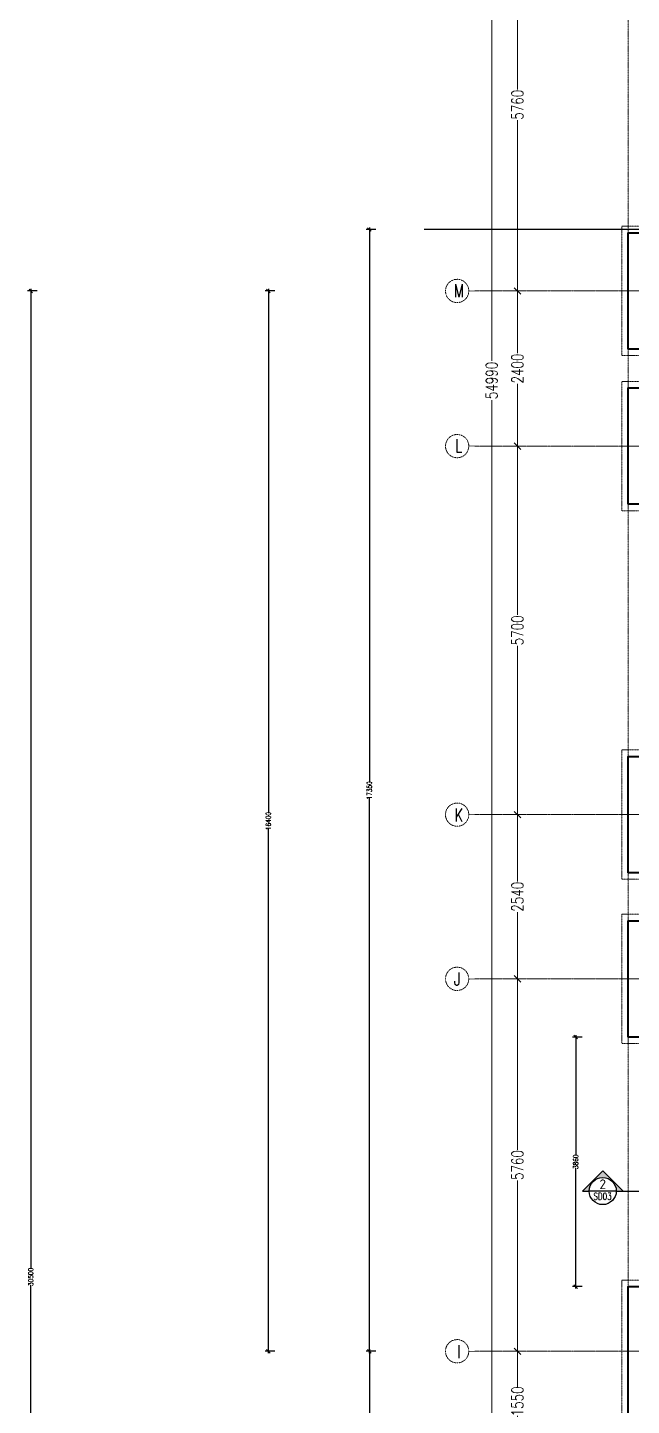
# Model space of a CAD drawing. Header units: millimetres. Extents: x -226110 to 125224, y -84 to 62581.
# Drawn here: x -61298 to -51959, y 17864 to 39176 of the extents above; entities that cross this region are included whole.
import ezdxf
from ezdxf.enums import TextEntityAlignment as Align

# ---------------------------------------------------------------- set-up
doc = ezdxf.new("R2010")
doc.units = ezdxf.units.MM
for name, pattern in [('CENTER', [2, 1.25, -0.25, 0.25, -0.25]), ('CENTER2', [28.575, 19.05, -3.175, 3.175, -3.175]), ('DASHED2', [9.525, 6.35, -3.175]), ('DOT2', [0.125, 0, -0.125]), ('HIDDEN', [0.375, 0.25, -0.125])]:
    doc.linetypes.add(name, pattern=pattern)
for name, color, linetype, lineweight in [('Geo-Dim  Sec & Plan', 250, 'Continuous', 25), ('Geo-DIM-GRID', 144, 'CENTER2', 13), ('Geo-Footing', 22, 'Continuous', 40), ('Geo-Footing inner L', 48, 'Continuous', 20), ('Geo-Footing Name', 7, 'Continuous', 30), ('Geo-Footing Pcc L', 251, 'HIDDEN', 13), ('Geo-GRID', 250, 'CENTER2', 13), ('Geo-Grid L', 250, 'CENTER', 13), ('Geo-Sec Sml', 7, 'Continuous', 25)]:
    doc.layers.add(name, color=color, linetype=linetype, lineweight=lineweight)
doc.styles.add('Geo Txt Narr', font='simplex8.shx')
doc.styles.add('ISCOPEUR', font='isocpeur.ttf')
doc.styles.add('simplex', font='simplex.shx', dxfattribs={"width": 0.75})
doc.dimstyles.new('Geo1-30 Dim 100', dxfattribs={"dimtxt": 75, "dimasz": 55, "dimexe": 50, "dimexo": 0.2, "dimgap": 0.1, "dimtad": 0, "dimdec": 0, "dimdsep": 46, "dimtxsty": 'simplex', "dimblk": 'OBLIQUE', "dimcen": 5, "dimdle": 30, "dimclrd": 252, "dimclre": 252, "dimclrt": 34, "dimadec": 0, "dimazin": 0, "dimtfac": 1, "dimtdec": 0, "dimtmove": 0, "dimatfit": 3, "dimfxl": 100, "dimfxlon": 1, "dimlwd": -1, "dimlwe": -1, "dimarcsym": 0})
doc.dimstyles.new('Geo1-50 Dim 100 GRID', dxfattribs={"dimtxt": 125, "dimasz": 50, "dimexe": 0.11, "dimexo": 0.2, "dimgap": 0.1, "dimtad": 0, "dimdec": 0, "dimdsep": 46, "dimtxsty": 'simplex', "dimblk": 'ARCHTICK', "dimcen": 5, "dimdle": 11, "dimclrd": 8, "dimclre": 251, "dimclrt": 142, "dimadec": 0, "dimazin": 0, "dimtfac": 1, "dimtdec": 0, "dimtmove": 0, "dimatfit": 3, "dimldrblk": 'ARCHTICK', "dimfxl": 1, "dimlwd": 15, "dimlwe": 9, "dimarcsym": 0})

# ---------------------------------------------------------------- blocks, each defined once
blk = doc.blocks.new('*U681')
at = {"layer": 'Geo-Footing'}
blk.add_lwpolyline([(-1700, -900), (-1700, 900), (1150, 900), (1150, -900)], close=True, dxfattribs=at)
at = {"layer": 'Geo-Footing inner L', "linetype": 'DOT2', "ltscale": 2}
blk.add_lwpolyline([(-400, -150), (400, -150), (400, 150), (-400, 150)], close=True, dxfattribs=at)
at = {"layer": 'Geo-Footing Pcc L', "linetype": 'DASHED2', "lineweight": 20, "ltscale": 0.3}
blk.add_lwpolyline([(-1800, -1000), (-1800, 1000), (1250, 1000), (1250, -1000)], close=True, dxfattribs=at)
at = {"layer": 'Geo-Footing Name', "style": 'simplex', "width": 0.75}
blk.add_attdef('F6', (1045, -1485), '', height=270, dxfattribs=at)
blk = doc.blocks.new('_Oblique')
at = {"color": 0, "linetype": 'ByBlock', "lineweight": -2}
blk.add_line((-0.5, -0.5), (0.5, 0.5), dxfattribs=at)
blk = doc.blocks.new('*D458')
at = {"layer": 'Geo-DIM-GRID', "color": 8, "linetype": 'Continuous', "lineweight": 15, "transparency": 16777216}
for p, q in [((-11533, 30471), (-11533, 27818)), ((-11533, 24689), (-11533, 27342))]:
    blk.add_line(p, q, dxfattribs=at)
at = {"layer": 'Geo-DIM-GRID', "color": 251, "lineweight": 9, "transparency": 16777216}
for p, q in [((-11533, 30460), (-11533, 30460)), ((-11533, 24700), (-11533, 24700))]:
    blk.add_line(p, q, dxfattribs=at)
at = {"layer": 'Geo-DIM-GRID', "color": 8, "lineweight": 15, "transparency": 16777216, "xscale": 100, "yscale": 100, "zscale": 100}
for p, rotation in [((-11533, 30460), 90), ((-11533, 24700), 270)]:
    blk.add_blockref('_Oblique', p, dxfattribs=dict(at, rotation=rotation))
at = {"layer": 'Geo-DIM-GRID', "color": 142, "transparency": 16777216, "insert": (-11533, 27580), "char_height": 180, "attachment_point": 5, "rotation": 90, "style": 'simplex'}
blk.add_mtext('5760', dxfattribs=at)
blk = doc.blocks.new('_ArchTick')
at = {"color": 0, "linetype": 'ByBlock', "const_width": 0.15}
blk.add_lwpolyline([(-0.5, -0.5), (0.5, 0.5)], dxfattribs=at)
blk = doc.blocks.new('*D459')
at = {"layer": 'Geo-DIM-GRID', "color": 8, "linetype": 'Continuous', "lineweight": 15, "transparency": 16777216}
for p, q in [((-11533, 24711), (-11533, 23738)), ((-11533, 22289), (-11533, 23262))]:
    blk.add_line(p, q, dxfattribs=at)
at = {"layer": 'Geo-DIM-GRID', "color": 251, "lineweight": 9, "transparency": 16777216}
for p, q in [((-11533, 24700), (-11533, 24700)), ((-11533, 22300), (-11533, 22300))]:
    blk.add_line(p, q, dxfattribs=at)
at = {"layer": 'Geo-DIM-GRID', "color": 8, "lineweight": 15, "transparency": 16777216, "xscale": 100, "yscale": 100, "zscale": 100}
for p, rotation in [((-11533, 24700), 90), ((-11533, 22300), 270)]:
    blk.add_blockref('_Oblique', p, dxfattribs=dict(at, rotation=rotation))
at = {"layer": 'Geo-DIM-GRID', "color": 142, "transparency": 16777216, "insert": (-11533, 23500), "char_height": 180, "attachment_point": 5, "rotation": 90, "style": 'simplex'}
blk.add_mtext('2400', dxfattribs=at)
blk = doc.blocks.new('*D460')
at = {"layer": 'Geo-DIM-GRID', "color": 8, "linetype": 'Continuous', "lineweight": 15, "transparency": 16777216}
for p, q in [((-11533, 22311), (-11533, 19688)), ((-11533, 16589), (-11533, 19212))]:
    blk.add_line(p, q, dxfattribs=at)
at = {"layer": 'Geo-DIM-GRID', "color": 251, "lineweight": 9, "transparency": 16777216}
for p, q in [((-11533, 22300), (-11533, 22300)), ((-11533, 16600), (-11533, 16600))]:
    blk.add_line(p, q, dxfattribs=at)
at = {"layer": 'Geo-DIM-GRID', "color": 8, "lineweight": 15, "transparency": 16777216, "xscale": 100, "yscale": 100, "zscale": 100}
for p, rotation in [((-11533, 22300), 90), ((-11533, 16600), 270)]:
    blk.add_blockref('_Oblique', p, dxfattribs=dict(at, rotation=rotation))
at = {"layer": 'Geo-DIM-GRID', "color": 142, "transparency": 16777216, "insert": (-11533, 19450), "char_height": 180, "attachment_point": 5, "rotation": 90, "style": 'simplex'}
blk.add_mtext('5700', dxfattribs=at)
blk = doc.blocks.new('*D461')
at = {"layer": 'Geo-DIM-GRID', "color": 8, "linetype": 'Continuous', "lineweight": 15, "transparency": 16777216}
for p, q in [((-11533, 16611), (-11533, 15568)), ((-11533, 14049), (-11533, 15092))]:
    blk.add_line(p, q, dxfattribs=at)
at = {"layer": 'Geo-DIM-GRID', "color": 251, "lineweight": 9, "transparency": 16777216}
for p, q in [((-11533, 16600), (-11533, 16600)), ((-11533, 14060), (-11533, 14060))]:
    blk.add_line(p, q, dxfattribs=at)
at = {"layer": 'Geo-DIM-GRID', "color": 8, "lineweight": 15, "transparency": 16777216, "xscale": 100, "yscale": 100, "zscale": 100}
for p, rotation in [((-11533, 16600), 90), ((-11533, 14060), 270)]:
    blk.add_blockref('_Oblique', p, dxfattribs=dict(at, rotation=rotation))
at = {"layer": 'Geo-DIM-GRID', "color": 142, "transparency": 16777216, "insert": (-11533, 15330), "char_height": 180, "attachment_point": 5, "rotation": 90, "style": 'simplex'}
blk.add_mtext('2540', dxfattribs=at)
blk = doc.blocks.new('*D462')
at = {"layer": 'Geo-DIM-GRID', "color": 8, "linetype": 'Continuous', "lineweight": 15, "transparency": 16777216}
for p, q in [((-11533, 14071), (-11533, 11418)), ((-11533, 8289), (-11533, 10942))]:
    blk.add_line(p, q, dxfattribs=at)
at = {"layer": 'Geo-DIM-GRID', "color": 251, "lineweight": 9, "transparency": 16777216}
for p, q in [((-11533, 14060), (-11533, 14060)), ((-11533, 8300), (-11533, 8300))]:
    blk.add_line(p, q, dxfattribs=at)
at = {"layer": 'Geo-DIM-GRID', "color": 8, "lineweight": 15, "transparency": 16777216, "xscale": 100, "yscale": 100, "zscale": 100}
for p, rotation in [((-11533, 14060), 90), ((-11533, 8300), 270)]:
    blk.add_blockref('_Oblique', p, dxfattribs=dict(at, rotation=rotation))
at = {"layer": 'Geo-DIM-GRID', "color": 142, "transparency": 16777216, "insert": (-11533, 11180), "char_height": 180, "attachment_point": 5, "rotation": 90, "style": 'simplex'}
blk.add_mtext('5760', dxfattribs=at)
blk = doc.blocks.new('*D463')
at = {"layer": 'Geo-DIM-GRID', "color": 8, "linetype": 'Continuous', "lineweight": 15, "transparency": 16777216}
for p, q in [((-11533, 8311), (-11533, 7750)), ((-11533, 6739), (-11533, 7300))]:
    blk.add_line(p, q, dxfattribs=at)
at = {"layer": 'Geo-DIM-GRID', "color": 251, "lineweight": 9, "transparency": 16777216}
for p, q in [((-11533, 8300), (-11533, 8300)), ((-11533, 6750), (-11533, 6750))]:
    blk.add_line(p, q, dxfattribs=at)
at = {"layer": 'Geo-DIM-GRID', "color": 8, "lineweight": 15, "transparency": 16777216, "xscale": 100, "yscale": 100, "zscale": 100}
for p, rotation in [((-11533, 8300), 90), ((-11533, 6750), 270)]:
    blk.add_blockref('_Oblique', p, dxfattribs=dict(at, rotation=rotation))
at = {"layer": 'Geo-DIM-GRID', "color": 142, "transparency": 16777216, "insert": (-11533, 7525), "char_height": 180, "attachment_point": 5, "rotation": 90, "style": 'simplex'}
blk.add_mtext('1550', dxfattribs=at)
blk = doc.blocks.new('*D472')
at = {"layer": 'Geo-DIM-GRID', "color": 8, "linetype": 'Continuous', "lineweight": 15, "transparency": 16777216}
for p, q in [((-11931, 49351), (-11931, 23617)), ((-11931, -5661), (-11931, 23012))]:
    blk.add_line(p, q, dxfattribs=at)
at = {"layer": 'Geo-DIM-GRID', "color": 251, "lineweight": 9, "transparency": 16777216}
for p, q in [((-11931, 49340), (-11931, 49340)), ((-11931, -5650), (-11931, -5650))]:
    blk.add_line(p, q, dxfattribs=at)
at = {"layer": 'Geo-DIM-GRID', "color": 8, "lineweight": 15, "transparency": 16777216, "xscale": 100, "yscale": 100, "zscale": 100}
for p, rotation in [((-11931, 49340), 90), ((-11931, -5650), 270)]:
    blk.add_blockref('_Oblique', p, dxfattribs=dict(at, rotation=rotation))
at = {"layer": 'Geo-DIM-GRID', "color": 142, "transparency": 16777216, "insert": (-11931, 23315), "char_height": 180, "attachment_point": 5, "rotation": 90, "style": 'simplex'}
blk.add_mtext('54990', dxfattribs=at)
blk = doc.blocks.new('*U617')
at = {"layer": 'Geo-Sec Sml', "ltscale": 0.1}
for points in [[(10.5, 7, -0.414214), (17.5, 0), (21, 0), (10.5, 10.5), (0, 0), (3.5, 0, -0.414214)], [(90.05, 4.67), (88.88, 4.67), (88.88, 0), (90.05, 0)]]:
    blk.add_hatch(color=162, dxfattribs=at).paths.add_polyline_path(points)
at = {"color": 8}
blk.add_line((17.5, 0), (90.05, 0), dxfattribs=at)
blk.add_lwpolyline([(17.5, 0), (3.5, 0)], dxfattribs=at)
blk.add_circle((10.5, 0), 7, dxfattribs=at)
at = {"layer": 'Geo-Sec Sml'}
blk.add_lwpolyline([(17.5, 0), (21, 0), (10.5, 10.5), (0, 0), (3.5, 0)], dxfattribs=at)
blk.add_lwpolyline([(90.05, 0), (88.88, 0), (88.88, 4.67), (90.05, 4.67)], close=True, dxfattribs=at)
at = {"layer": 'Geo-Sec Sml', "lineweight": 18, "ltscale": 0.1, "style": 'ISCOPEUR'}
blk.add_attdef('00', text='', height=3, dxfattribs=at).set_placement((10.5, 3.5), align=Align.MIDDLE)
at = {"layer": 'Geo-Sec Sml', "color": 1, "style": 'Geo Txt Narr'}
blk.add_attdef('00', text='', height=2.5, dxfattribs=at).set_placement((10.5, -2.33), align=Align.MIDDLE)
blk = doc.blocks.new('*U687')
at = {"layer": 'Geo-Footing'}
blk.add_lwpolyline([(1250, 1000), (1250, -1000), (-1700, -1000), (-1700, 1000)], close=True, dxfattribs=at)
at = {"layer": 'Geo-Footing inner L', "linetype": 'DOT2', "ltscale": 2}
blk.add_lwpolyline([(-400, 150), (400, 150), (400, -150), (-400, -150)], close=True, dxfattribs=at)
at = {"layer": 'Geo-Footing Pcc L', "linetype": 'DASHED2', "lineweight": 20, "ltscale": 0.3}
blk.add_lwpolyline([(1350, 1100), (1350, -1100), (-1800, -1100), (-1800, 1100)], close=True, dxfattribs=at)
at = {"layer": 'Geo-Footing Name', "style": 'simplex', "width": 0.75}
blk.add_attdef('F7', (1165, -1535), '', height=270, dxfattribs=at)
blk = doc.blocks.new('*D1311')
at = {"layer": 'Geo-Dim  Sec & Plan', "color": 252, "transparency": 16777216}
for p, q in [((-52721, 23562), (-52871, 23562)), ((-52721, 19702), (-52871, 19702))]:
    blk.add_line(p, q, dxfattribs=at)
at = {"layer": 'Geo-Dim  Sec & Plan', "color": 252, "linetype": 'Continuous', "transparency": 16777216}
for p, q in [((-52821, 23592), (-52821, 21731)), ((-52821, 19672), (-52821, 21532))]:
    blk.add_line(p, q, dxfattribs=at)
at = {"layer": 'Geo-Dim  Sec & Plan', "color": 252, "transparency": 16777216, "xscale": 55, "yscale": 55, "zscale": 55}
for p, rotation in [((-52821, 23562), 90), ((-52821, 19702), 270)]:
    blk.add_blockref('_Oblique', p, dxfattribs=dict(at, rotation=rotation))
at = {"layer": 'Geo-Dim  Sec & Plan', "color": 34, "transparency": 16777216, "insert": (-52821, 21632), "char_height": 75, "attachment_point": 5, "rotation": 90, "style": 'simplex'}
blk.add_mtext('3860', dxfattribs=at)
blk = doc.blocks.new('*D1367')
at = {"layer": 'Geo-Dim  Sec & Plan', "color": 252, "transparency": 16777216}
for p, q in [((-57473, 35102), (-57623, 35102)), ((-57473, 18702), (-57623, 18702))]:
    blk.add_line(p, q, dxfattribs=at)
at = {"layer": 'Geo-Dim  Sec & Plan', "color": 252, "linetype": 'Continuous', "transparency": 16777216}
for p, q in [((-57573, 35132), (-57573, 27022)), ((-57573, 18672), (-57573, 26781))]:
    blk.add_line(p, q, dxfattribs=at)
at = {"layer": 'Geo-Dim  Sec & Plan', "color": 252, "transparency": 16777216, "xscale": 55, "yscale": 55, "zscale": 55}
for p, rotation in [((-57573, 35102), 90), ((-57573, 18702), 270)]:
    blk.add_blockref('_Oblique', p, dxfattribs=dict(at, rotation=rotation))
at = {"layer": 'Geo-Dim  Sec & Plan', "color": 34, "transparency": 16777216, "insert": (-57573, 26902), "char_height": 75, "attachment_point": 5, "rotation": 90, "style": 'simplex'}
blk.add_mtext('16400', dxfattribs=at)
blk = doc.blocks.new('*D1376')
at = {"layer": 'Geo-Dim  Sec & Plan', "color": 252, "transparency": 16777216}
for p, q in [((-55912, 18702), (-56062, 18702)), ((-55912, 4602), (-56062, 4602))]:
    blk.add_line(p, q, dxfattribs=at)
at = {"layer": 'Geo-Dim  Sec & Plan', "color": 252, "linetype": 'Continuous', "transparency": 16777216}
for p, q in [((-56012, 18732), (-56012, 11767)), ((-56012, 4572), (-56012, 11536))]:
    blk.add_line(p, q, dxfattribs=at)
at = {"layer": 'Geo-Dim  Sec & Plan', "color": 252, "transparency": 16777216, "xscale": 55, "yscale": 55, "zscale": 55}
for p, rotation in [((-56012, 18702), 90), ((-56012, 4602), 270)]:
    blk.add_blockref('_Oblique', p, dxfattribs=dict(at, rotation=rotation))
at = {"layer": 'Geo-Dim  Sec & Plan', "color": 34, "transparency": 16777216, "insert": (-56012, 11652), "char_height": 75, "attachment_point": 5, "rotation": 90, "style": 'simplex'}
blk.add_mtext('14100', dxfattribs=at)
blk = doc.blocks.new('*D1377')
at = {"layer": 'Geo-Dim  Sec & Plan', "color": 252, "transparency": 16777216}
for p, q in [((-55912, 36052), (-56062, 36052)), ((-55912, 18702), (-56062, 18702))]:
    blk.add_line(p, q, dxfattribs=at)
at = {"layer": 'Geo-Dim  Sec & Plan', "color": 252, "linetype": 'Continuous', "transparency": 16777216}
for p, q in [((-56012, 36082), (-56012, 27497)), ((-56012, 18672), (-56012, 27256))]:
    blk.add_line(p, q, dxfattribs=at)
at = {"layer": 'Geo-Dim  Sec & Plan', "color": 252, "transparency": 16777216, "xscale": 55, "yscale": 55, "zscale": 55}
for p, rotation in [((-56012, 36052), 90), ((-56012, 18702), 270)]:
    blk.add_blockref('_Oblique', p, dxfattribs=dict(at, rotation=rotation))
at = {"layer": 'Geo-Dim  Sec & Plan', "color": 34, "transparency": 16777216, "insert": (-56012, 27377), "char_height": 75, "attachment_point": 5, "rotation": 90, "style": 'simplex'}
blk.add_mtext('17350', dxfattribs=at)
blk = doc.blocks.new('*D1383')
at = {"layer": 'Geo-Dim  Sec & Plan', "color": 252, "linetype": 'Continuous', "transparency": 16777216}
for p, q in [((14085, 38823), (16316, 38823)), ((18745, 38823), (16514, 38823)), ((-61248, 35132), (-61248, 19978)), ((-61248, 4572), (-61248, 19726))]:
    blk.add_line(p, q, dxfattribs=at)
at = {"layer": 'Geo-Dim  Sec & Plan', "color": 252, "transparency": 16777216}
for p, q in [((14115, 38869), (14115, 38773)), ((18715, 38869), (18715, 38773)), ((-61148, 35102), (-61298, 35102)), ((-61148, 4602), (-61298, 4602))]:
    blk.add_line(p, q, dxfattribs=at)
at = {"layer": 'Geo-Dim  Sec & Plan', "color": 252, "transparency": 16777216, "xscale": 55, "yscale": 55, "zscale": 55}
for p, rotation in [((14115, 38823), 180), ((-61248, 35102), 90), ((-61248, 4602), 270)]:
    blk.add_blockref('_Oblique', p, dxfattribs=dict(at, rotation=rotation))
blk.add_blockref('_Oblique', (18715, 38823), dxfattribs=at)
at = {"layer": 'Geo-Dim  Sec & Plan', "color": 34, "transparency": 16777216, "insert": (16415, 38823), "char_height": 75, "attachment_point": 5, "style": 'simplex'}
blk.add_mtext('4600', dxfattribs=at)
at = {"layer": 'Geo-Dim  Sec & Plan', "color": 34, "transparency": 16777216, "insert": (-61248, 19852), "char_height": 75, "attachment_point": 5, "rotation": 90, "style": 'simplex'}
blk.add_mtext('30500', dxfattribs=at)
blk = doc.blocks.new('GRID')
at = {"layer": 'Geo-Grid L', "ltscale": 3}
for p, q in [((-12192.8, 24700), (13410.8, 24700)), ((-12192.8, 22300), (13410.8, 22300)), ((-12192.8, 16600), (13410.8, 16600)), ((-12192.8, 14060.1), (13410.8, 14060.1)), ((-12192.8, 8300), (13410.8, 8300))]:
    blk.add_line(p, q, dxfattribs=at)
at = {"layer": 'Geo-Grid L', "color": 1, "const_width": 10}
for points in [[(-12285.7, 24700), (-12192.8, 24700)], [(-12285.7, 22300), (-12192.8, 22300)], [(-12285.7, 16600), (-12192.8, 16600)], [(-12285.7, 14060.1), (-12192.8, 14060.1)], [(-12285.7, 8300), (-12192.8, 8300)]]:
    blk.add_lwpolyline(points, dxfattribs=at)
at = {"layer": 'Geo-Grid L', "color": 2}
for centre in [(-12465.7, 24700), (-12465.7, 22300), (-12465.7, 16600), (-12465.7, 14060.1), (-12465.7, 8300)]:
    blk.add_circle(centre, 180, dxfattribs=at).dxf.unprotected_set("ltscale", 0)
at = {"layer": 'Geo-Grid L', "color": 7, "style": 'simplex', "width": 0.75}
for s, p in [('M', (-12518.8, 24605.6)), ('L', (-12494.3, 22205.8)), ('K', (-12507.6, 16492.6)), ('J', (-12516.1, 13956.1)), ('I', (-12462.6, 8194.8))]:
    blk.add_text(s, height=200, dxfattribs=at).set_placement(p)
at = {"layer": 'Geo-DIM-GRID'}
dim = blk.add_linear_dim(base=(-11931.1, -5650), p1=(-11931.1, 49339.8), p2=(-11931.1, -5650), angle=90, dimstyle='Geo1-50 Dim 100 GRID', override={"dimtxt": 180, "dimasz": 100, "dimblk1": 'Oblique', "dimblk2": 'Oblique', "dimsah": 1}, dxfattribs=at)
dim.commit()
dim.dimension.update_dxf_attribs({"geometry": '*D472', "text_midpoint": (-11931.1, 23314.7), "dimtype": 128})
for base, p1, p2, picture, middle in [((-11533.5, 24700), (-11533.5, 30460.1), (-11533.5, 24700), '*D458', (-11533.5, 27580)), ((-11533.5, 22300), (-11533.5, 24700), (-11533.5, 22300), '*D459', (-11533.5, 23500)), ((-11533.5, 16600), (-11533.5, 22300), (-11533.5, 16600), '*D460', (-11533.5, 19450)), ((-11533.5, 14060.1), (-11533.5, 16600), (-11533.5, 14060.1), '*D461', (-11533.5, 15330)), ((-11533.5, 8300), (-11533.5, 14060.1), (-11533.5, 8300), '*D462', (-11533.5, 11180)), ((-11533.5, 6750), (-11533.5, 8300), (-11533.5, 6750), '*D463', (-11533.5, 7525))]:
    dim = blk.add_linear_dim(base=base, p1=p1, p2=p2, angle=90, dimstyle='Geo1-50 Dim 100 GRID', override={"dimtxt": 180, "dimasz": 100, "dimblk1": 'Oblique', "dimblk2": 'Oblique', "dimsah": 1}, dxfattribs=at)
    dim.commit()
    dim.dimension.update_dxf_attribs({"geometry": picture, "text_midpoint": middle})

msp = doc.modelspace()

# ---------------------------------------------------------------- linework, layer by layer
msp.add_line((-31038.8, 36051.7), (-55162.9, 36051.7))
at = {"layer": 'Geo-Footing Pcc L', "linetype": 'DASHED2', "lineweight": 20, "ltscale": 0.3}
for points in [[(-52008.8, 36001.7), (-52008.8, 39961.7)], [(-52008.8, 33601.7), (-52008.8, 34201.7)], [(-52008.8, 27901.7), (-52008.8, 31801.7)], [(-52008.8, 25361.7), (-52008.8, 26101.7)], [(-52008.8, 19701.7), (-52008.8, 23561.7)]]:
    msp.add_lwpolyline(points, dxfattribs=at)

# ---------------------------------------------------------------- block references
ref = msp.add_blockref('*U681', (-50308.8, 35101.7))
ref.add_attrib('F6', 'F6', (-48923.5, 34118.3), dxfattribs={"layer": 'Geo-Footing Name', "height": 270, "style": 'simplex', "width": 0.75})
ref = msp.add_blockref('*U681', (-50308.8, 32701.7))
ref.add_attrib('F6', 'F6', (-48927.4, 31693.9), dxfattribs={"layer": 'Geo-Footing Name', "height": 270, "style": 'simplex', "width": 0.75})
ref = msp.add_blockref('*U681', (-50308.8, 27001.7))
ref.add_attrib('F6', 'F6', (-48912.5, 26020.5), dxfattribs={"layer": 'Geo-Footing Name', "height": 270, "style": 'simplex', "width": 0.75})
ref = msp.add_blockref('*U681', (-50308.8, 24461.7))
ref.add_attrib('F6', 'F6', (-48947.8, 23475.9), dxfattribs={"layer": 'Geo-Footing Name', "height": 270, "style": 'simplex', "width": 0.75})
ref = msp.add_blockref('*U687', (-50308.8, 18701.7))
ref.add_attrib('F7', 'F7', (-48846.6, 17624.3), dxfattribs={"layer": 'Geo-Footing Name', "height": 270, "style": 'simplex', "width": 0.75})
at = {"layer": 'Geo-GRID'}
msp.add_blockref('GRID', (-42188.8, 10401.7), dxfattribs=at)
at = {"layer": 'Geo-Sec Sml'}
ref = msp.add_blockref('*U617', (-52717.7, 21179.7), dxfattribs=dict(at, xscale=30, yscale=30, zscale=30))
ref.add_attrib('00', 'SD03', dxfattribs={"color": 1, "height": 108, "style": 'Geo Txt Narr', "width": 0.75}).set_placement((-52405.6, 21098.9), align=Align.MIDDLE)
ref.add_attrib('00', '2', dxfattribs={"lineweight": 18, "ltscale": 0.1, "height": 150, "style": 'ISCOPEUR'}).set_placement((-52402.7, 21284.7), align=Align.MIDDLE)

# ---------------------------------------------------------------- dimensions: what is measured, and where the dimension line sits
at = {"layer": 'Geo-Dim  Sec & Plan'}
for base, p1, p2, picture, middle in [((-61247.8, 35101.7), (-51908.8, 4601.7), (-51908.8, 35101.7), '*D1383', (-61247.8, 19851.7)), ((-56011.8, 36051.7), (-54119.9, 18701.7), (-54119.9, 36051.7), '*D1377', (-56011.8, 27376.7)), ((-57573.4, 18701.7), (-51908.8, 35101.7), (-51908.8, 18701.7), '*D1367', (-57573.4, 26901.7)), ((-52821.5, 23561.7), (-50308.8, 19701.7), (-50308.8, 23561.7), '*D1311', (-52821.5, 21631.7)), ((-56011.8, 18701.7), (-51908.8, 4601.7), (-51908.8, 18701.7), '*D1376', (-56011.8, 11651.7))]:
    dim = msp.add_linear_dim(base=base, p1=p1, p2=p2, angle=90, dimstyle='Geo1-30 Dim 100', dxfattribs=at)
    dim.commit()
    dim.dimension.update_dxf_attribs({"geometry": picture, "text_midpoint": middle})

doc.saveas('drawing.dxf')
